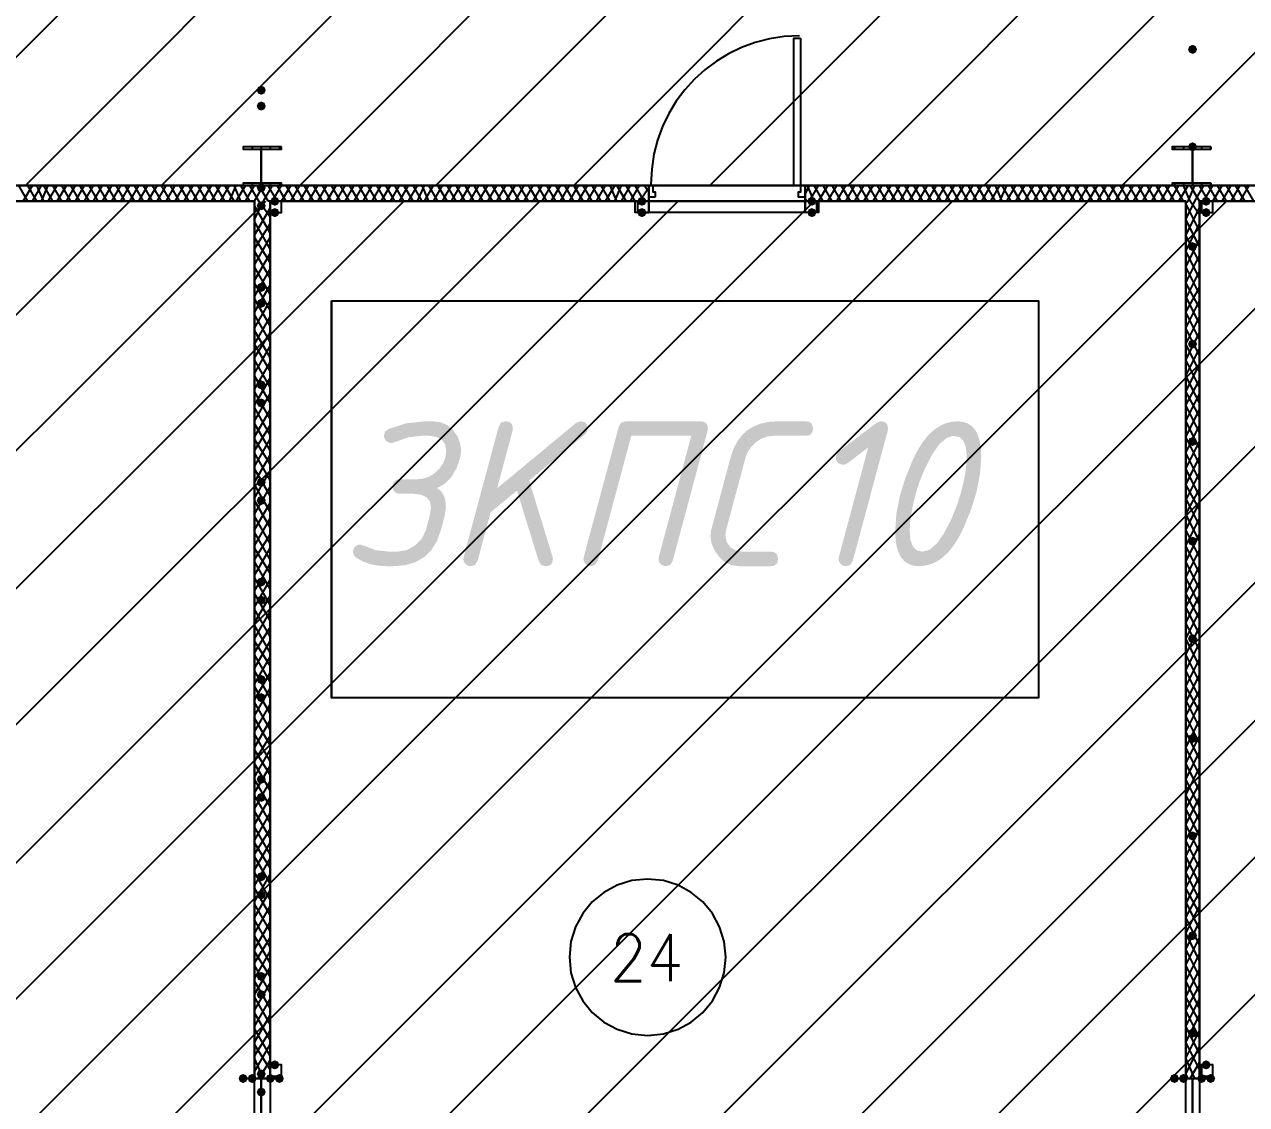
# Model space of a CAD drawing. Header units: millimetres. Extents: x 0 to 420, y 0 to 297.
# Drawn here: x 306.98 to 329.81, y 137.56 to 157.73 of the extents above; entities that cross this region are included whole.
import ezdxf

# ---------------------------------------------------------------- set-up
doc = ezdxf.new("R2010")
doc.units = ezdxf.units.MM
doc.layers.get('0').update_dxf_attribs({"linetype": 'CONTINUOUS'})
doc.styles.get("Standard").update_dxf_attribs({"font": 'STANDARD'})

msp = doc.modelspace()

# ---------------------------------------------------------------- hatches: boundary and pattern name
at = {"true_color": 0x000007}
for points in [[(328.887667, 157.268333), (328.862796, 157.208537), (328.803, 157.183667), (328.743204, 157.208537), (328.718333, 157.268333), (328.743204, 157.328129), (328.803, 157.353), (328.862796, 157.328129)], [(311.488667, 156.506333), (311.463796, 156.446537), (311.404, 156.421667), (311.344204, 156.446537), (311.319333, 156.506333), (311.344204, 156.566129), (311.404, 156.591), (311.463796, 156.566129)], [(311.488667, 156.21), (311.463796, 156.150204), (311.404, 156.125333), (311.344204, 156.150204), (311.319333, 156.21), (311.344204, 156.269796), (311.404, 156.294667), (311.463796, 156.269796)], [(328.887667, 155.448), (328.862796, 155.388204), (328.803, 155.363333), (328.743204, 155.388204), (328.718333, 155.448), (328.743204, 155.507796), (328.803, 155.532667), (328.862796, 155.507796)], [(311.488667, 154.686), (311.463796, 154.626204), (311.404, 154.601333), (311.344204, 154.626204), (311.319333, 154.686), (311.344204, 154.745796), (311.404, 154.770667), (311.463796, 154.745796)], [(311.488667, 154.347333), (311.463796, 154.287537), (311.404, 154.262667), (311.344204, 154.287537), (311.319333, 154.347333), (311.344204, 154.407129), (311.404, 154.432), (311.463796, 154.407129)], [(311.742667, 154.432), (311.717796, 154.372204), (311.658, 154.347333), (311.598204, 154.372204), (311.573333, 154.432), (311.598204, 154.491796), (311.658, 154.516667), (311.717796, 154.491796)], [(318.600667, 154.432), (318.575796, 154.372204), (318.516, 154.347333), (318.456204, 154.372204), (318.431333, 154.432), (318.456204, 154.491796), (318.516, 154.516667), (318.575796, 154.491796)], [(321.775667, 154.432), (321.750796, 154.372204), (321.691, 154.347333), (321.631204, 154.372204), (321.606333, 154.432), (321.631204, 154.491796), (321.691, 154.516667), (321.750796, 154.491796)], [(329.141667, 154.432), (329.116796, 154.372204), (329.057, 154.347333), (328.997204, 154.372204), (328.972333, 154.432), (328.997204, 154.491796), (329.057, 154.516667), (329.116796, 154.491796)], [(311.742667, 154.220333), (311.717796, 154.160537), (311.658, 154.135667), (311.598204, 154.160537), (311.573333, 154.220333), (311.598204, 154.280129), (311.658, 154.305), (311.717796, 154.280129)], [(318.600667, 154.220333), (318.575796, 154.160537), (318.516, 154.135667), (318.456204, 154.160537), (318.431333, 154.220333), (318.456204, 154.280129), (318.516, 154.305), (318.575796, 154.280129)], [(321.775667, 154.220333), (321.750796, 154.160537), (321.691, 154.135667), (321.631204, 154.160537), (321.606333, 154.220333), (321.631204, 154.280129), (321.691, 154.305), (321.750796, 154.280129)], [(329.141667, 154.220333), (329.116796, 154.160537), (329.057, 154.135667), (328.997204, 154.160537), (328.972333, 154.220333), (328.997204, 154.280129), (329.057, 154.305), (329.116796, 154.280129)], [(328.887667, 153.585333), (328.862796, 153.525537), (328.803, 153.500667), (328.743204, 153.525537), (328.718333, 153.585333), (328.743204, 153.645129), (328.803, 153.67), (328.862796, 153.645129)], [(311.488667, 152.823333), (311.463796, 152.763537), (311.404, 152.738667), (311.344204, 152.763537), (311.319333, 152.823333), (311.344204, 152.883129), (311.404, 152.908), (311.463796, 152.883129)], [(311.488667, 152.527), (311.463796, 152.467204), (311.404, 152.442333), (311.344204, 152.467204), (311.319333, 152.527), (311.344204, 152.586796), (311.404, 152.611667), (311.463796, 152.586796)], [(328.887667, 151.765), (328.862796, 151.705204), (328.803, 151.680333), (328.743204, 151.705204), (328.718333, 151.765), (328.743204, 151.824796), (328.803, 151.849667), (328.862796, 151.824796)], [(311.488667, 151.003), (311.463796, 150.943204), (311.404, 150.918333), (311.344204, 150.943204), (311.319333, 151.003), (311.344204, 151.062796), (311.404, 151.087667), (311.463796, 151.062796)], [(311.488667, 150.664333), (311.463796, 150.604537), (311.404, 150.579667), (311.344204, 150.604537), (311.319333, 150.664333), (311.344204, 150.724129), (311.404, 150.749), (311.463796, 150.724129)], [(313.89858, 149.932539), (313.832986, 149.916003), (313.780896, 149.926063), (313.737074, 149.956793), (313.707309, 150.001097), (313.697387, 150.051602), (313.715715, 150.125602), (313.77125, 150.172318), (314.108869, 150.284697), (314.466332, 150.322249), (314.605789, 150.322249), (314.752973, 150.304575), (314.879537, 150.251555), (314.985534, 150.163188), (315.071015, 150.039475), (315.121382, 149.909664), (315.138263, 149.774892), (315.122278, 149.645907), (315.051585, 149.443956), (314.95526, 149.281278), (314.833304, 149.157875), (314.685716, 149.073746), (314.759191, 149.023715), (314.811737, 148.948), (314.843303, 148.846551), (314.853836, 148.719315), (314.83289, 148.563321), (314.761232, 148.292674), (314.686207, 148.085865), (314.581881, 147.916883), (314.448306, 147.785728), (314.285533, 147.6924), (314.095433, 147.63535), (313.877634, 147.616333), (313.738728, 147.616333), (313.583371, 147.62616), (313.43804, 147.655676), (313.30263, 147.704932), (313.177039, 147.77398), (313.132391, 147.821592), (313.117508, 147.886979), (313.127086, 147.938105), (313.156093, 147.981788), (313.19957, 148.01183), (313.252556, 148.022027), (313.324214, 147.999427), (313.543322, 147.915091), (313.810386, 147.886979), (313.951497, 147.886979), (314.120582, 147.916401), (314.280572, 148.00494), (314.407903, 148.135578), (314.480664, 148.292674), (314.552322, 148.563321), (314.574921, 148.71711), (314.554044, 148.827163), (314.491412, 148.905901), (314.387026, 148.953219), (314.240885, 148.969015), (313.996697, 148.969015), (313.937458, 148.97749), (313.895273, 149.002915), (313.870038, 149.045289), (313.861649, 149.104614), (313.870038, 149.16362), (313.895273, 149.205831), (313.937458, 149.231195), (313.996697, 149.239662), (314.314748, 149.239662), (314.432157, 149.252185), (314.541297, 149.289822), (314.64217, 149.352678), (314.734774, 149.440855), (314.802918, 149.539247), (314.843363, 149.645907), (314.8599, 149.766624), (314.83935, 149.891147), (314.777769, 149.980219), (314.67526, 150.033739), (314.531927, 150.051602), (314.392469, 150.051602), (314.141804, 150.021836)], [(316.181972, 149.028546), (315.689737, 148.622852), (315.4461, 147.716654), (315.399316, 147.641275), (315.316564, 147.616333), (315.266197, 147.626255), (315.221204, 147.65602), (315.189716, 147.698877), (315.179312, 147.747522), (315.185375, 147.788312), (315.839668, 150.221927), (315.885143, 150.297099), (315.968652, 150.322249), (316.027658, 150.313886), (316.069869, 150.288831), (316.095233, 150.247137), (316.1037, 150.188854), (316.099841, 150.149718), (315.811004, 149.071541), (317.282749, 150.289176), (317.368739, 150.322249), (317.427745, 150.313774), (317.469956, 150.288349), (317.49532, 150.245974), (317.503787, 150.18665), (317.491453, 150.128772), (317.454728, 150.08247), (316.409073, 149.217062), (316.845636, 147.792722), (316.85225, 147.749727), (316.843775, 147.691212), (316.81835, 147.649543), (316.775976, 147.624618), (316.716651, 147.616333), (316.633969, 147.64038), (316.587667, 147.712795)], [(319.438359, 150.051602), (318.317187, 150.051602), (317.689904, 147.716654), (317.643119, 147.641275), (317.560368, 147.616333), (317.510001, 147.626255), (317.465008, 147.65602), (317.43352, 147.698877), (317.423116, 147.747522), (317.429179, 147.788312), (318.083471, 150.221927), (318.128947, 150.297099), (318.212456, 150.322249), (319.612543, 150.322249), (319.671548, 150.313886), (319.71376, 150.288831), (319.739124, 150.247137), (319.74759, 150.188854), (319.743732, 150.149718), (319.091644, 147.716654), (319.046169, 147.641275), (318.96266, 147.616333), (318.911879, 147.626255), (318.8673, 147.65602), (318.835811, 147.698877), (318.825407, 147.747522), (318.831471, 147.788312)], [(320.92369, 147.886979), (320.982696, 147.878505), (321.024907, 147.85308), (321.050272, 147.810705), (321.058738, 147.75138), (321.050272, 147.692142), (321.024907, 147.649957), (320.982696, 147.624722), (320.92369, 147.616333), (320.327275, 147.616333), (320.190135, 147.63504), (320.068135, 147.69116), (319.961328, 147.784695), (319.869766, 147.915643), (319.814232, 148.049243), (319.795904, 148.184084), (319.810235, 148.292674), (320.171281, 149.645907), (320.224509, 149.804425), (320.294073, 149.941807), (320.37998, 150.058053), (320.482236, 150.153163), (320.600847, 150.227138), (320.73582, 150.279977), (320.887162, 150.311681), (321.054879, 150.322249), (321.575227, 150.322249), (321.634551, 150.313774), (321.676926, 150.288349), (321.702351, 150.245974), (321.710825, 150.18665), (321.702351, 150.127411), (321.676926, 150.085226), (321.634551, 150.059991), (321.575227, 150.051602), (320.981016, 150.051602), (320.863091, 150.039001), (320.754054, 150.001235), (320.653905, 149.938353), (320.562644, 149.850408), (320.493604, 149.753119), (320.45185, 149.645907), (320.08915, 148.292674), (320.074819, 148.192353), (320.098038, 148.068329), (320.167974, 147.970764), (320.272912, 147.907788), (320.400587, 147.886979)], [(322.744306, 149.836077), (322.356801, 149.538972), (322.308088, 149.514994), (322.25648, 149.512513), (322.204735, 149.529119), (322.164978, 149.562674), (322.141758, 149.608838), (322.139622, 149.664097), (322.155814, 149.713225), (322.19309, 149.754497), (322.898095, 150.293585), (322.978021, 150.322249), (323.037345, 150.313886), (323.07972, 150.288831), (323.105145, 150.247137), (323.11362, 150.188854), (323.10921, 150.149718), (322.455469, 147.716654), (322.408753, 147.641275), (322.326484, 147.616333), (322.275635, 147.626255), (322.230573, 147.65602), (322.199085, 147.698877), (322.188681, 147.747522), (322.195295, 147.788312)], [(328.887667, 149.944667), (328.862796, 149.884871), (328.803, 149.86), (328.743204, 149.884871), (328.718333, 149.944667), (328.743204, 150.004462), (328.803, 150.029333), (328.862796, 150.004463)], [(311.488667, 149.182667), (311.463796, 149.122871), (311.404, 149.098), (311.344204, 149.122871), (311.319333, 149.182667), (311.344204, 149.242462), (311.404, 149.267333), (311.463796, 149.242463)], [(311.488667, 148.844), (311.463796, 148.784204), (311.404, 148.759333), (311.344204, 148.784204), (311.319333, 148.844), (311.344204, 148.903796), (311.404, 148.928667), (311.463796, 148.903796)], [(328.887667, 148.082), (328.862796, 148.022204), (328.803, 147.997333), (328.743204, 148.022204), (328.718333, 148.082), (328.743204, 148.141796), (328.803, 148.166667), (328.862796, 148.141796)], [(311.488667, 147.32), (311.463796, 147.260204), (311.404, 147.235333), (311.344204, 147.260204), (311.319333, 147.32), (311.344204, 147.379796), (311.404, 147.404667), (311.463796, 147.379796)], [(311.488667, 146.981333), (311.463796, 146.921537), (311.404, 146.896667), (311.344204, 146.921537), (311.319333, 146.981333), (311.344204, 147.041129), (311.404, 147.066), (311.463796, 147.041129)], [(328.887667, 146.261667), (328.862796, 146.201871), (328.803, 146.177), (328.743204, 146.201871), (328.718333, 146.261667), (328.743204, 146.321462), (328.803, 146.346333), (328.862796, 146.321463)], [(311.488667, 145.499667), (311.463796, 145.439871), (311.404, 145.415), (311.344204, 145.439871), (311.319333, 145.499667), (311.344204, 145.559462), (311.404, 145.584333), (311.463796, 145.559463)], [(311.488667, 145.161), (311.463796, 145.101204), (311.404, 145.076333), (311.344204, 145.101204), (311.319333, 145.161), (311.344204, 145.220796), (311.404, 145.245667), (311.463796, 145.220796)], [(328.887667, 144.399), (328.862796, 144.339204), (328.803, 144.314333), (328.743204, 144.339204), (328.718333, 144.399), (328.743204, 144.458796), (328.803, 144.483667), (328.862796, 144.458796)], [(311.488667, 143.637), (311.463796, 143.577204), (311.404, 143.552333), (311.344204, 143.577204), (311.319333, 143.637), (311.344204, 143.696796), (311.404, 143.721667), (311.463796, 143.696796)], [(311.488667, 143.298333), (311.463796, 143.238537), (311.404, 143.213667), (311.344204, 143.238537), (311.319333, 143.298333), (311.344204, 143.358129), (311.404, 143.383), (311.463796, 143.358129)], [(328.887667, 142.578667), (328.862796, 142.518871), (328.803, 142.494), (328.743204, 142.518871), (328.718333, 142.578667), (328.743204, 142.638462), (328.803, 142.663333), (328.862796, 142.638463)], [(311.488667, 141.816667), (311.463796, 141.756871), (311.404, 141.732), (311.344204, 141.756871), (311.319333, 141.816667), (311.344204, 141.876462), (311.404, 141.901333), (311.463796, 141.876463)], [(311.488667, 141.478), (311.463796, 141.418204), (311.404, 141.393333), (311.344204, 141.418204), (311.319333, 141.478), (311.344204, 141.537796), (311.404, 141.562667), (311.463796, 141.537796)], [(328.887667, 140.716), (328.862796, 140.656204), (328.803, 140.631333), (328.743204, 140.656204), (328.718333, 140.716), (328.743204, 140.775796), (328.803, 140.800667), (328.862796, 140.775796)], [(311.488667, 139.954), (311.463796, 139.894204), (311.404, 139.869333), (311.344204, 139.894204), (311.319333, 139.954), (311.344204, 140.013796), (311.404, 140.038667), (311.463796, 140.013796)], [(311.488667, 139.615333), (311.463796, 139.555537), (311.404, 139.530667), (311.344204, 139.555537), (311.319333, 139.615333), (311.344204, 139.675129), (311.404, 139.7), (311.463796, 139.675129)], [(328.887667, 138.895667), (328.862796, 138.835871), (328.803, 138.811), (328.743204, 138.835871), (328.718333, 138.895667), (328.743204, 138.955462), (328.803, 138.980333), (328.862796, 138.955463)], [(311.742667, 138.303), (311.717796, 138.243204), (311.658, 138.218333), (311.598204, 138.243204), (311.573333, 138.303), (311.598204, 138.362796), (311.658, 138.387667), (311.717796, 138.362796)], [(329.141667, 138.303), (329.116796, 138.243204), (329.057, 138.218333), (328.997204, 138.243204), (328.972333, 138.303), (328.997204, 138.362796), (329.057, 138.387667), (329.116796, 138.362796)], [(311.15, 138.049), (311.125129, 137.989204), (311.065333, 137.964333), (311.005538, 137.989204), (310.980667, 138.049), (311.005537, 138.108796), (311.065333, 138.133667), (311.125129, 138.108796)], [(311.319333, 138.049), (311.294462, 137.989204), (311.234667, 137.964333), (311.174871, 137.989204), (311.15, 138.049), (311.174871, 138.108796), (311.234667, 138.133667), (311.294462, 138.108796)], [(311.488667, 138.133667), (311.463796, 138.073871), (311.404, 138.049), (311.344204, 138.073871), (311.319333, 138.133667), (311.344204, 138.193462), (311.404, 138.218333), (311.463796, 138.193463)], [(311.658, 138.049), (311.633129, 137.989204), (311.573333, 137.964333), (311.513537, 137.989204), (311.488667, 138.049), (311.513537, 138.108796), (311.573333, 138.133667), (311.633129, 138.108796)], [(311.827333, 138.049), (311.802462, 137.989204), (311.742667, 137.964333), (311.682871, 137.989204), (311.658, 138.049), (311.682871, 138.108796), (311.742667, 138.133667), (311.802462, 138.108796)], [(328.549, 138.049), (328.524129, 137.989204), (328.464333, 137.964333), (328.404537, 137.989204), (328.379667, 138.049), (328.404537, 138.108796), (328.464333, 138.133667), (328.524129, 138.108796)], [(328.718333, 138.049), (328.693463, 137.989204), (328.633667, 137.964333), (328.573871, 137.989204), (328.549, 138.049), (328.573871, 138.108796), (328.633667, 138.133667), (328.693462, 138.108796)], [(329.057, 138.049), (329.032129, 137.989204), (328.972333, 137.964333), (328.912537, 137.989204), (328.887667, 138.049), (328.912537, 138.108796), (328.972333, 138.133667), (329.032129, 138.108796)], [(329.226333, 138.049), (329.201462, 137.989204), (329.141667, 137.964333), (329.081871, 137.989204), (329.057, 138.049), (329.081871, 138.108796), (329.141667, 138.133667), (329.201462, 138.108796)], [(311.488667, 137.795), (311.463796, 137.735204), (311.404, 137.710333), (311.344204, 137.735204), (311.319333, 137.795), (311.344204, 137.854796), (311.404, 137.879667), (311.463796, 137.854796)]]:
    msp.add_hatch(color=0, dxfattribs=at).paths.add_polyline_path(points, flags=0)
h = msp.add_hatch(color=0, dxfattribs=at)
h.paths.add_polyline_path([(324.471505, 148.969015), (324.520787, 149.16983), (324.556116, 149.352247), (324.57739, 149.516268), (324.584504, 149.661893), (324.569328, 149.832313), (324.52387, 149.954106), (324.448233, 150.027219), (324.34252, 150.051602), (324.209307, 150.01275), (324.074285, 149.896228), (323.937506, 149.702088), (323.799022, 149.430382), (323.700699, 149.18771), (323.630901, 148.969015), (323.581705, 148.7682), (323.546565, 148.585783), (323.525481, 148.421762), (323.518453, 148.276137), (323.533551, 148.105803), (323.57888, 147.9842), (323.654492, 147.911276), (323.760437, 147.886979), (323.893142, 147.925754), (324.027501, 148.042147), (324.163513, 148.23626), (324.301179, 148.508199), (324.399984, 148.750389)], flags=0)
h.paths.add_polyline_path([(324.512846, 148.305352), (324.429439, 148.143757), (324.340445, 148.003751), (324.245856, 147.885319), (324.145667, 147.78845), (324.039872, 147.713129), (323.928463, 147.659345), (323.811434, 147.627084), (323.688779, 147.616333), (323.585321, 147.626567), (323.495698, 147.657278), (323.4199, 147.708478), (323.357912, 147.780181), (323.309721, 147.8724), (323.275316, 147.985147), (323.254682, 148.118436), (323.247807, 148.272279), (323.269201, 148.591639), (323.333383, 148.924642), (323.440353, 149.271288), (323.590111, 149.631576), (323.673337, 149.793399), (323.762202, 149.933668), (323.856713, 150.052374), (323.956876, 150.149511), (324.062698, 150.225074), (324.174184, 150.279056), (324.291342, 150.311449), (324.414178, 150.322249), (324.517478, 150.311965), (324.607026, 150.281114), (324.682815, 150.229696), (324.744838, 150.157711), (324.79309, 150.065158), (324.827564, 149.952039), (324.848253, 149.818352), (324.85515, 149.664097), (324.833756, 149.343816), (324.769574, 149.010563), (324.662604, 148.664391)], flags=0)

# ---------------------------------------------------------------- linework, layer by layer
at = {"color": 0, "true_color": 0x000006}
msp.add_lwpolyline([(242.527667, 236.600999), (258.572001, 236.600999), (258.572001, 201.845333), (392.938, 201.845333), (392.938, 154.728333), (258.572001, 154.728333), (258.572001, 119.972666), (242.485334, 119.972666), (242.485334, 154.770666), (108.161668, 154.770666), (108.161668, 201.802999), (242.189001, 201.802999), (242.527667, 201.802999)], close=True, dxfattribs=at)
at = {"color": 0, "true_color": 0x000008}
msp.add_lwpolyline([(380.322667, 154.728333), (380.322667, 201.845333), (258.868333, 201.845333), (258.868333, 154.728333)], close=True, dxfattribs=at)
at = {"color": 0, "true_color": 0x000006}
for points in [[(304.419, 154.728333), (351.536, 201.845333)], [(307.001334, 154.728333), (354.076, 201.845333)], [(309.541334, 154.728333), (356.658334, 201.845333)], [(312.123667, 154.728333), (359.198334, 201.845333)], [(314.663667, 154.728333), (361.780667, 201.845333)], [(317.246, 154.728333), (364.320667, 201.845333)], [(319.786, 154.728333), (366.903, 201.845333)], [(322.368334, 154.728333), (369.443, 201.845333)], [(324.908334, 154.728333), (372.025334, 201.845333)], [(327.490667, 154.728333), (374.565334, 201.845333)]]:
    msp.add_lwpolyline(points, dxfattribs=at)
at = {"color": 0, "true_color": 0x000007}
for points in [[(321.458167, 157.522333), (321.174658, 157.508018), (320.89934, 157.466), (320.633605, 157.397674), (320.378849, 157.304432), (320.136463, 157.18767), (319.907843, 157.048781), (319.694381, 156.889158), (319.497472, 156.710195), (319.318509, 156.513286), (319.158886, 156.299824), (319.019996, 156.071204), (318.903234, 155.828818), (318.809993, 155.574061), (318.741667, 155.308327), (318.699649, 155.033009), (318.685333, 154.7495)], [(311.065333, 155.448), (311.065333, 155.405667)], [(311.234667, 155.448), (311.234667, 155.405667)], [(311.404, 155.448), (311.404, 154.728333)], [(311.573333, 155.448), (311.573333, 155.405667)], [(311.742667, 155.448), (311.742667, 155.405667)], [(328.464333, 155.448), (328.464333, 155.405667)], [(328.633667, 155.448), (328.633667, 155.405667)], [(328.803, 155.448), (328.803, 154.728333)], [(328.972333, 155.448), (328.972333, 155.405667)], [(329.141667, 155.448), (329.141667, 155.405667)], [(318.643, 154.728333), (304.165, 154.728333)], [(307.043667, 154.432), (306.874333, 154.728333)], [(306.959, 154.432), (307.128333, 154.728333)], [(307.213, 154.432), (307.043667, 154.728333)], [(307.128333, 154.432), (307.297667, 154.728333)], [(307.34, 154.432), (307.213, 154.728333)], [(307.297667, 154.432), (307.424667, 154.728333)], [(307.509333, 154.432), (307.34, 154.728333)], [(307.424667, 154.432), (307.594, 154.728333)], [(307.678667, 154.432), (307.509333, 154.728333)], [(307.594, 154.432), (307.763333, 154.728333)], [(307.848, 154.432), (307.678667, 154.728333)], [(307.763333, 154.432), (307.932667, 154.728333)], [(308.017333, 154.432), (307.848, 154.728333)], [(307.932667, 154.432), (308.102, 154.728333)], [(308.186667, 154.432), (308.017333, 154.728333)], [(308.102, 154.432), (308.271333, 154.728333)], [(308.356, 154.432), (308.186667, 154.728333)], [(308.271333, 154.432), (308.440667, 154.728333)], [(308.525333, 154.432), (308.356, 154.728333)], [(308.440667, 154.432), (308.61, 154.728333)], [(308.694667, 154.432), (308.525333, 154.728333)], [(308.61, 154.432), (308.779333, 154.728333)], [(308.864, 154.432), (308.694667, 154.728333)], [(308.779333, 154.432), (308.948667, 154.728333)], [(309.033333, 154.432), (308.864, 154.728333)], [(308.948667, 154.432), (309.118, 154.728333)], [(309.202667, 154.432), (309.033333, 154.728333)], [(309.118, 154.432), (309.287333, 154.728333)], [(309.372, 154.432), (309.202667, 154.728333)], [(309.287333, 154.432), (309.456667, 154.728333)], [(309.541333, 154.432), (309.372, 154.728333)], [(309.456667, 154.432), (309.626, 154.728333)], [(309.710667, 154.432), (309.541333, 154.728333)], [(309.626, 154.432), (309.795333, 154.728333)], [(309.88, 154.432), (309.710667, 154.728333)], [(309.795333, 154.432), (309.964667, 154.728333)], [(310.049333, 154.432), (309.88, 154.728333)], [(309.964667, 154.432), (310.134, 154.728333)], [(310.218667, 154.432), (310.049333, 154.728333)], [(310.134, 154.432), (310.303333, 154.728333)], [(310.388, 154.432), (310.218667, 154.728333)], [(310.303333, 154.432), (310.472667, 154.728333)], [(310.557333, 154.432), (310.388, 154.728333)], [(310.472667, 154.432), (310.642, 154.728333)], [(310.726667, 154.432), (310.557333, 154.728333)], [(310.642, 154.432), (310.811333, 154.728333)], [(310.896, 154.432), (310.726667, 154.728333)], [(310.811333, 154.432), (310.938333, 154.728333)], [(311.023, 154.432), (310.896, 154.728333)], [(310.938333, 154.432), (311.107667, 154.728333)], [(311.192333, 154.432), (311.023, 154.728333)], [(311.065333, 154.770667), (311.065333, 154.728333)], [(311.107667, 154.432), (311.277, 154.728333)], [(311.361667, 154.432), (311.192333, 154.728333)], [(311.234667, 154.770667), (311.234667, 154.728333)], [(311.277, 154.432), (311.446333, 154.728333)], [(311.531, 154.432), (311.361667, 154.728333)], [(311.446333, 154.432), (311.615667, 154.728333)], [(311.700333, 154.432), (311.531, 154.728333)], [(311.573333, 154.770667), (311.573333, 154.728333)], [(311.615667, 154.432), (311.785, 154.728333)], [(311.869667, 154.432), (311.700333, 154.728333)], [(311.742667, 154.770667), (311.742667, 154.728333)], [(311.785, 154.432), (311.954333, 154.728333)], [(312.039, 154.432), (311.869667, 154.728333)], [(311.954333, 154.432), (312.123667, 154.728333)], [(312.208333, 154.432), (312.039, 154.728333)], [(312.123667, 154.432), (312.293, 154.728333)], [(312.377667, 154.432), (312.208333, 154.728333)], [(312.293, 154.432), (312.462333, 154.728333)], [(312.547, 154.432), (312.377667, 154.728333)], [(312.462333, 154.432), (312.631667, 154.728333)], [(312.716333, 154.432), (312.547, 154.728333)], [(312.631667, 154.432), (312.801, 154.728333)], [(312.885667, 154.432), (312.716333, 154.728333)], [(312.801, 154.432), (312.970333, 154.728333)], [(313.055, 154.432), (312.885667, 154.728333)], [(312.970333, 154.432), (313.139667, 154.728333)], [(313.224333, 154.432), (313.055, 154.728333)], [(313.139667, 154.432), (313.309, 154.728333)], [(313.393667, 154.432), (313.224333, 154.728333)], [(313.309, 154.432), (313.478333, 154.728333)], [(313.563, 154.432), (313.393667, 154.728333)], [(313.478333, 154.432), (313.647667, 154.728333)], [(313.732333, 154.432), (313.563, 154.728333)], [(313.647667, 154.432), (313.817, 154.728333)], [(313.901667, 154.432), (313.732333, 154.728333)], [(313.817, 154.432), (313.986333, 154.728333)], [(314.071, 154.432), (313.901667, 154.728333)], [(313.986333, 154.432), (314.155667, 154.728333)], [(314.240333, 154.432), (314.071, 154.728333)], [(314.155667, 154.432), (314.325, 154.728333)], [(314.409667, 154.432), (314.240333, 154.728333)], [(314.325, 154.432), (314.452, 154.728333)], [(314.536667, 154.432), (314.409667, 154.728333)], [(314.452, 154.432), (314.621333, 154.728333)], [(314.706, 154.432), (314.536667, 154.728333)], [(314.621333, 154.432), (314.790667, 154.728333)], [(314.875333, 154.432), (314.706, 154.728333)], [(314.790667, 154.432), (314.96, 154.728333)], [(315.044667, 154.432), (314.875333, 154.728333)], [(314.96, 154.432), (315.129333, 154.728333)], [(315.214, 154.432), (315.044667, 154.728333)], [(315.129333, 154.432), (315.298667, 154.728333)], [(315.383333, 154.432), (315.214, 154.728333)], [(315.298667, 154.432), (315.468, 154.728333)], [(315.552667, 154.432), (315.383333, 154.728333)], [(315.468, 154.432), (315.637333, 154.728333)], [(315.722, 154.432), (315.552667, 154.728333)], [(315.637333, 154.432), (315.806667, 154.728333)], [(315.891333, 154.432), (315.722, 154.728333)], [(315.806667, 154.432), (315.976, 154.728333)], [(316.060667, 154.432), (315.891333, 154.728333)], [(315.976, 154.432), (316.145333, 154.728333)], [(316.23, 154.432), (316.060667, 154.728333)], [(316.145333, 154.432), (316.314667, 154.728333)], [(316.399333, 154.432), (316.23, 154.728333)], [(316.314667, 154.432), (316.484, 154.728333)], [(316.568667, 154.432), (316.399333, 154.728333)], [(316.484, 154.432), (316.653333, 154.728333)], [(316.738, 154.432), (316.568667, 154.728333)], [(316.653333, 154.432), (316.822667, 154.728333)], [(316.907333, 154.432), (316.738, 154.728333)], [(316.822667, 154.432), (316.992, 154.728333)], [(317.076667, 154.432), (316.907333, 154.728333)], [(316.992, 154.432), (317.161333, 154.728333)], [(317.246, 154.432), (317.076667, 154.728333)], [(317.161333, 154.432), (317.330667, 154.728333)], [(317.415333, 154.432), (317.246, 154.728333)], [(317.330667, 154.432), (317.5, 154.728333)], [(317.584667, 154.432), (317.415333, 154.728333)], [(317.5, 154.432), (317.669333, 154.728333)], [(317.754, 154.432), (317.584667, 154.728333)], [(317.669333, 154.432), (317.838667, 154.728333)], [(317.923333, 154.432), (317.754, 154.728333)], [(317.838667, 154.432), (318.008, 154.728333)], [(318.050333, 154.432), (317.923333, 154.728333)], [(318.008, 154.432), (318.135, 154.728333)], [(318.219667, 154.432), (318.050333, 154.728333)], [(318.135, 154.432), (318.304333, 154.728333)], [(318.389, 154.432), (318.219667, 154.728333)], [(318.304333, 154.432), (318.473667, 154.728333)], [(318.558333, 154.432), (318.389, 154.728333)], [(318.473667, 154.432), (318.643, 154.686)], [(318.643, 154.601333), (318.558333, 154.728333)], [(318.643, 154.728333), (318.643, 154.516667), (318.643, 154.432)], [(318.643, 154.432), (318.643, 154.516667), (318.643, 154.728333), (318.643, 154.516667)], [(321.564, 154.559), (321.648667, 154.728333)], [(321.564, 154.728333), (321.564, 154.516667), (321.564, 154.432)], [(321.564, 154.432), (321.564, 154.516667), (321.564, 154.728333), (321.564, 154.516667)], [(336.042, 154.728333), (321.564, 154.728333)], [(321.733333, 154.432), (321.606333, 154.728333)], [(321.648667, 154.432), (321.818, 154.728333)], [(321.902667, 154.432), (321.733333, 154.728333)], [(321.818, 154.432), (321.987333, 154.728333)], [(322.072, 154.432), (321.902667, 154.728333)], [(321.987333, 154.432), (322.156667, 154.728333)], [(322.241333, 154.432), (322.072, 154.728333)], [(322.156667, 154.432), (322.326, 154.728333)], [(322.410667, 154.432), (322.241333, 154.728333)], [(322.326, 154.432), (322.495333, 154.728333)], [(322.58, 154.432), (322.410667, 154.728333)], [(322.495333, 154.432), (322.664667, 154.728333)], [(322.749333, 154.432), (322.58, 154.728333)], [(322.664667, 154.432), (322.834, 154.728333)], [(322.918667, 154.432), (322.749333, 154.728333)], [(322.834, 154.432), (323.003333, 154.728333)], [(323.088, 154.432), (322.918667, 154.728333)], [(323.003333, 154.432), (323.172667, 154.728333)], [(323.257333, 154.432), (323.088, 154.728333)], [(323.172667, 154.432), (323.342, 154.728333)], [(323.426667, 154.432), (323.257333, 154.728333)], [(323.342, 154.432), (323.511333, 154.728333)], [(323.596, 154.432), (323.426667, 154.728333)], [(323.511333, 154.432), (323.680667, 154.728333)], [(323.765333, 154.432), (323.596, 154.728333)], [(323.680667, 154.432), (323.85, 154.728333)], [(323.934667, 154.432), (323.765333, 154.728333)], [(323.85, 154.432), (324.019333, 154.728333)], [(324.104, 154.432), (323.934667, 154.728333)], [(324.019333, 154.432), (324.188667, 154.728333)], [(324.273333, 154.432), (324.104, 154.728333)], [(324.188667, 154.432), (324.358, 154.728333)], [(324.442667, 154.432), (324.273333, 154.728333)], [(324.358, 154.432), (324.527333, 154.728333)], [(324.612, 154.432), (324.442667, 154.728333)], [(324.527333, 154.432), (324.696667, 154.728333)], [(324.781333, 154.432), (324.612, 154.728333)], [(324.696667, 154.432), (324.866, 154.728333)], [(324.950667, 154.432), (324.781333, 154.728333)], [(324.866, 154.432), (325.035333, 154.728333)], [(325.12, 154.432), (324.950667, 154.728333)], [(325.035333, 154.432), (325.204667, 154.728333)], [(325.247, 154.432), (325.12, 154.728333)], [(325.204667, 154.432), (325.331667, 154.728333)], [(325.416333, 154.432), (325.247, 154.728333)], [(325.331667, 154.432), (325.501, 154.728333)], [(325.585667, 154.432), (325.416333, 154.728333)], [(325.501, 154.432), (325.670333, 154.728333)], [(325.755, 154.432), (325.585667, 154.728333)], [(325.670333, 154.432), (325.839667, 154.728333)], [(325.924333, 154.432), (325.755, 154.728333)], [(325.839667, 154.432), (326.009, 154.728333)], [(326.093667, 154.432), (325.924333, 154.728333)], [(326.009, 154.432), (326.178333, 154.728333)], [(326.263, 154.432), (326.093667, 154.728333)], [(326.178333, 154.432), (326.347667, 154.728333)], [(326.432333, 154.432), (326.263, 154.728333)], [(326.347667, 154.432), (326.517, 154.728333)], [(326.601667, 154.432), (326.432333, 154.728333)], [(326.517, 154.432), (326.686333, 154.728333)], [(326.771, 154.432), (326.601667, 154.728333)], [(326.686333, 154.432), (326.855667, 154.728333)], [(326.940333, 154.432), (326.771, 154.728333)], [(326.855667, 154.432), (327.025, 154.728333)], [(327.109667, 154.432), (326.940333, 154.728333)], [(327.025, 154.432), (327.194333, 154.728333)], [(327.279, 154.432), (327.109667, 154.728333)], [(327.194333, 154.432), (327.363667, 154.728333)], [(327.448333, 154.432), (327.279, 154.728333)], [(327.363667, 154.432), (327.533, 154.728333)], [(327.617667, 154.432), (327.448333, 154.728333)], [(327.533, 154.432), (327.702333, 154.728333)], [(327.787, 154.432), (327.617667, 154.728333)], [(327.702333, 154.432), (327.871667, 154.728333)], [(327.956333, 154.432), (327.787, 154.728333)], [(327.871667, 154.432), (328.041, 154.728333)], [(328.125667, 154.432), (327.956333, 154.728333)], [(328.041, 154.432), (328.210333, 154.728333)], [(328.295, 154.432), (328.125667, 154.728333)], [(328.210333, 154.432), (328.379667, 154.728333)], [(328.464333, 154.432), (328.295, 154.728333)], [(328.379667, 154.432), (328.549, 154.728333)], [(328.464333, 154.770667), (328.464333, 154.728333)], [(328.633667, 154.432), (328.464333, 154.728333)], [(328.549, 154.432), (328.718333, 154.728333)], [(328.633667, 154.770667), (328.633667, 154.728333)], [(328.760667, 154.432), (328.633667, 154.728333)], [(328.718333, 154.432), (328.845333, 154.728333)], [(328.93, 154.432), (328.760667, 154.728333)], [(328.845333, 154.432), (329.014667, 154.728333)], [(329.099333, 154.432), (328.93, 154.728333)], [(328.972333, 154.770667), (328.972333, 154.728333)], [(329.014667, 154.432), (329.184, 154.728333)], [(329.268667, 154.432), (329.099333, 154.728333)], [(329.141667, 154.770667), (329.141667, 154.728333)], [(329.184, 154.432), (329.353333, 154.728333)], [(329.438, 154.432), (329.268667, 154.728333)], [(329.353333, 154.432), (329.522667, 154.728333)], [(329.607333, 154.432), (329.438, 154.728333)], [(329.522667, 154.432), (329.692, 154.728333)], [(329.776667, 154.432), (329.607333, 154.728333)], [(329.692, 154.432), (329.861333, 154.728333)], [(329.946, 154.432), (329.776667, 154.728333)], [(304.165, 154.432), (311.277, 154.432)], [(311.277, 154.389667), (311.277, 154.432)], [(311.277, 154.093333), (311.446333, 154.432)], [(311.277, 154.432), (311.277, 138.049), (311.573333, 138.049), (311.573333, 154.432)], [(311.573333, 153.839333), (311.277, 154.347333)], [(311.573333, 154.135667), (311.361667, 154.432)], [(311.573333, 154.432), (311.531, 154.432)], [(311.573333, 154.432), (318.643, 154.432)], [(318.643, 154.347333), (318.643, 154.432), (320.124667, 154.432)], [(320.124667, 154.220333), (318.643, 154.220333), (318.643, 154.347333)], [(320.124667, 154.432), (321.564, 154.432), (321.564, 154.347333)], [(321.564, 154.347333), (321.564, 154.220333), (320.124667, 154.220333)], [(321.606333, 154.432), (321.564, 154.474333)], [(321.564, 154.432), (328.676, 154.432)], [(328.676, 154.389667), (328.718333, 154.432)], [(328.676, 154.093333), (328.845333, 154.432)], [(328.676, 154.432), (328.676, 138.049), (328.93, 138.049), (328.93, 154.432)], [(328.93, 153.881667), (328.676, 154.389667)], [(328.93, 154.178), (328.760667, 154.432)], [(328.93, 154.432), (336.042, 154.432)], [(311.277, 153.797), (311.573333, 154.305)], [(328.676, 153.797), (328.93, 154.305)], [(311.573333, 153.543), (311.277, 154.051)], [(311.277, 153.543), (311.573333, 154.008667)], [(328.93, 153.585333), (328.676, 154.093333)], [(328.676, 153.500667), (328.93, 154.008667)], [(311.277, 153.246667), (311.573333, 153.754667)], [(311.573333, 153.289), (311.277, 153.754667)], [(328.93, 153.289), (328.676, 153.797)], [(328.676, 153.204333), (328.93, 153.712333)], [(311.573333, 152.992667), (311.277, 153.500667)], [(311.277, 152.950333), (311.573333, 153.458333)], [(328.93, 152.992667), (328.676, 153.500667)], [(311.573333, 152.696333), (311.277, 153.204333)], [(328.676, 152.908), (328.93, 153.416)], [(328.93, 152.696333), (328.676, 153.204333)], [(311.277, 152.654), (311.573333, 153.162)], [(328.676, 152.611667), (328.93, 153.119667)], [(311.573333, 152.4), (311.277, 152.908)], [(311.277, 152.357667), (311.573333, 152.865667)], [(328.93, 152.442333), (328.676, 152.908)], [(328.676, 152.357667), (328.93, 152.823333)], [(311.573333, 152.103667), (311.277, 152.611667)], [(311.277, 152.061333), (311.573333, 152.569333)], [(312.716334, 152.569333), (312.716334, 145.160999)], [(328.93, 152.146), (328.676, 152.654)], [(328.676, 152.061333), (328.93, 152.569333)], [(311.573333, 151.807333), (311.277, 152.315333)], [(328.93, 151.849667), (328.676, 152.357667)], [(311.277, 151.765), (311.573333, 152.273)], [(328.676, 151.765), (328.93, 152.273)], [(328.93, 151.553333), (328.676, 152.061333)], [(311.573333, 151.511), (311.277, 152.019)], [(311.277, 151.511), (311.573333, 151.976667)], [(328.676, 151.468667), (328.93, 151.976667)], [(311.573333, 151.257), (311.277, 151.765)], [(311.277, 151.214667), (311.573333, 151.722667)], [(328.93, 151.257), (328.676, 151.765)], [(328.676, 151.172333), (328.93, 151.680333)], [(311.573333, 150.960667), (311.277, 151.468667)], [(311.277, 150.918333), (311.573333, 151.426333)], [(328.93, 150.960667), (328.676, 151.468667)], [(328.676, 150.876), (328.93, 151.384)], [(311.573333, 150.664333), (311.277, 151.172333)], [(328.93, 150.664333), (328.676, 151.172333)], [(311.277, 150.622), (311.573333, 151.13)], [(328.676, 150.622), (328.93, 151.087667)], [(311.573333, 150.368), (311.277, 150.876)], [(311.277, 150.325667), (311.573333, 150.833667)], [(328.93, 150.410333), (328.676, 150.876)], [(328.676, 150.325667), (328.93, 150.833667)], [(311.573333, 150.071667), (311.277, 150.579667)], [(311.277, 150.029333), (311.573333, 150.537333)], [(328.93, 150.114), (328.676, 150.622)], [(328.676, 150.029333), (328.93, 150.537333)], [(311.573333, 149.775333), (311.277, 150.283333)], [(311.277, 149.775333), (311.573333, 150.241)], [(328.93, 149.817667), (328.676, 150.325667)], [(328.676, 149.733), (328.93, 150.241)], [(328.93, 149.521333), (328.676, 150.029333)], [(311.277, 149.479), (311.573333, 149.987)], [(311.573333, 149.521333), (311.277, 149.987)], [(328.676, 149.436667), (328.93, 149.944667)], [(311.573333, 149.225), (311.277, 149.733)], [(311.277, 149.182667), (311.573333, 149.690667)], [(328.93, 149.225), (328.676, 149.733)], [(328.676, 149.140333), (328.93, 149.648333)], [(311.573333, 148.928667), (311.277, 149.436667)], [(311.277, 148.886333), (311.573333, 149.394333)], [(328.93, 148.928667), (328.676, 149.436667)], [(328.676, 148.844), (328.93, 149.352)], [(311.573333, 148.632333), (311.277, 149.140333)], [(311.277, 148.59), (311.573333, 149.098)], [(328.93, 148.674667), (328.676, 149.140333)], [(328.676, 148.59), (328.93, 149.055667)], [(328.93, 148.378333), (328.676, 148.886333)], [(311.573333, 148.336), (311.277, 148.844)], [(311.277, 148.293667), (311.573333, 148.801667)], [(328.676, 148.293667), (328.93, 148.801667)], [(311.573333, 148.039667), (311.277, 148.547667)], [(311.277, 147.997333), (311.573333, 148.505333)], [(328.93, 148.082), (328.676, 148.59)], [(328.676, 147.997333), (328.93, 148.505333)], [(311.573333, 147.743333), (311.277, 148.251333)], [(311.277, 147.743333), (311.573333, 148.209)], [(328.93, 147.785667), (328.676, 148.293667)], [(328.676, 147.701), (328.93, 148.209)], [(311.277, 147.447), (311.573333, 147.955)], [(311.573333, 147.489333), (311.277, 147.955)], [(328.93, 147.489333), (328.676, 147.997333)], [(328.676, 147.404667), (328.93, 147.912667)], [(311.573333, 147.193), (311.277, 147.701)], [(311.277, 147.150667), (311.573333, 147.658667)], [(328.93, 147.193), (328.676, 147.701)], [(328.676, 147.108333), (328.93, 147.616333)], [(311.573333, 146.896667), (311.277, 147.404667)], [(311.277, 146.854333), (311.573333, 147.362333)], [(328.93, 146.896667), (328.676, 147.404667)], [(328.676, 146.854333), (328.93, 147.32)], [(311.573333, 146.600333), (311.277, 147.108333)], [(311.277, 146.558), (311.573333, 147.066)], [(328.93, 146.642667), (328.676, 147.108333)], [(328.676, 146.558), (328.93, 147.066)], [(311.573333, 146.304), (311.277, 146.812)], [(328.93, 146.346333), (328.676, 146.854333)], [(311.277, 146.261667), (311.573333, 146.769667)], [(328.676, 146.261667), (328.93, 146.769667)], [(311.573333, 146.007667), (311.277, 146.515667)], [(311.277, 146.007667), (311.573333, 146.473333)], [(328.93, 146.05), (328.676, 146.558)], [(328.676, 145.965333), (328.93, 146.473333)], [(311.277, 145.711333), (311.573333, 146.219333)], [(311.573333, 145.753667), (311.277, 146.219333)], [(328.93, 145.753667), (328.676, 146.261667)], [(328.676, 145.669), (328.93, 146.177)], [(311.573333, 145.457333), (311.277, 145.965333)], [(311.277, 145.415), (311.573333, 145.923)], [(328.93, 145.457333), (328.676, 145.965333)], [(311.573333, 145.161), (311.277, 145.669)], [(328.676, 145.372667), (328.93, 145.880667)], [(328.93, 145.161), (328.676, 145.669)], [(311.277, 145.118667), (311.573333, 145.626667)], [(328.676, 145.076333), (328.93, 145.584333)], [(311.573333, 144.864667), (311.277, 145.372667)], [(311.277, 144.822333), (311.573333, 145.330333)], [(328.93, 144.907), (328.676, 145.372667)], [(328.676, 144.822333), (328.93, 145.288)], [(311.573333, 144.568333), (311.277, 145.076333)], [(311.277, 144.526), (311.573333, 145.034)], [(328.93, 144.610667), (328.676, 145.118667)], [(328.676, 144.526), (328.93, 145.034)], [(311.573333, 144.272), (311.277, 144.78)], [(328.93, 144.314333), (328.676, 144.822333)], [(311.277, 144.229667), (311.573333, 144.737667)], [(328.676, 144.229667), (328.93, 144.737667)], [(328.93, 144.018), (328.676, 144.526)], [(311.573333, 143.975667), (311.277, 144.483667)], [(311.277, 143.975667), (311.573333, 144.441333)], [(328.676, 143.933333), (328.93, 144.441333)], [(311.277, 143.679333), (311.573333, 144.187333)], [(311.573333, 143.721667), (311.277, 144.187333)], [(328.93, 143.721667), (328.676, 144.229667)], [(328.676, 143.637), (328.93, 144.145)], [(311.573333, 143.425333), (311.277, 143.933333)], [(311.277, 143.383), (311.573333, 143.891)], [(328.93, 143.425333), (328.676, 143.933333)], [(328.676, 143.340667), (328.93, 143.848667)], [(311.573333, 143.129), (311.277, 143.637)], [(328.93, 143.129), (328.676, 143.637)], [(311.277, 143.086667), (311.573333, 143.594667)], [(328.676, 143.086667), (328.93, 143.552333)], [(311.573333, 142.832667), (311.277, 143.340667)], [(311.277, 142.790333), (311.573333, 143.298333)], [(328.93, 142.875), (328.676, 143.340667)], [(328.676, 142.790333), (328.93, 143.298333)], [(311.573333, 142.536333), (311.277, 143.044333)], [(311.277, 142.494), (311.573333, 143.002)], [(328.93, 142.578667), (328.676, 143.086667)], [(328.676, 142.494), (328.93, 143.002)], [(311.573333, 142.24), (311.277, 142.748)], [(311.277, 142.24), (311.573333, 142.705667)], [(328.93, 142.282333), (328.676, 142.790333)], [(328.676, 142.197667), (328.93, 142.705667)], [(328.93, 141.986), (328.676, 142.494)], [(311.277, 141.943667), (311.573333, 142.451667)], [(311.573333, 141.986), (311.277, 142.451667)], [(328.676, 141.901333), (328.93, 142.409333)], [(311.573333, 141.689667), (311.277, 142.197667)], [(311.277, 141.647333), (311.573333, 142.155333)], [(328.93, 141.689667), (328.676, 142.197667)], [(328.676, 141.605), (328.93, 142.113)], [(311.573333, 141.393333), (311.277, 141.901333)], [(311.277, 141.351), (311.573333, 141.859)], [(328.93, 141.393333), (328.676, 141.901333)], [(328.676, 141.308667), (328.93, 141.816667)], [(311.573333, 141.097), (311.277, 141.605)], [(311.277, 141.054667), (311.573333, 141.562667)], [(320.082333, 140.313833), (320.052661, 140.608177), (319.967561, 140.882329), (319.832905, 141.130416), (319.654566, 141.346566), (319.438416, 141.524905), (319.190329, 141.659561), (318.916177, 141.744661), (318.621833, 141.774333), (318.32749, 141.744661), (318.053338, 141.659561), (317.805251, 141.524905), (317.589101, 141.346566), (317.410762, 141.130416), (317.276106, 140.882329), (317.191005, 140.608177), (317.161333, 140.313833)], [(328.93, 141.139333), (328.676, 141.605)], [(328.676, 141.054667), (328.93, 141.520333)], [(328.93, 140.843), (328.676, 141.351)], [(311.573333, 140.800667), (311.277, 141.308667)], [(311.277, 140.758333), (311.573333, 141.266333)], [(328.676, 140.758333), (328.93, 141.266333)], [(311.573333, 140.504333), (311.277, 141.012333)], [(311.277, 140.462), (311.573333, 140.97)], [(328.93, 140.546667), (328.676, 141.054667)], [(328.676, 140.462), (328.93, 140.97)], [(311.573333, 140.208), (311.277, 140.716)], [(311.277, 140.208), (311.573333, 140.673667)], [(328.93, 140.250333), (328.676, 140.758333)], [(328.676, 140.165667), (328.93, 140.673667)], [(311.277, 139.911667), (311.573333, 140.419667)], [(311.573333, 139.954), (311.277, 140.419667)], [(328.93, 139.954), (328.676, 140.462)], [(317.161333, 140.313833), (317.191005, 140.01949), (317.276106, 139.745338), (317.410762, 139.497251), (317.589101, 139.281101), (317.805251, 139.102762), (318.053338, 138.968106), (318.32749, 138.883005), (318.621833, 138.853333), (318.916177, 138.883005), (319.190329, 138.968106), (319.438416, 139.102762), (319.654566, 139.281101), (319.832905, 139.497251), (319.967561, 139.745338), (320.052661, 140.01949), (320.082333, 140.313833)], [(328.676, 139.869333), (328.93, 140.377333)], [(311.573333, 139.657667), (311.277, 140.165667)], [(311.277, 139.615333), (311.573333, 140.123333)], [(328.93, 139.657667), (328.676, 140.165667)], [(328.676, 139.573), (328.93, 140.081)], [(311.573333, 139.361333), (311.277, 139.869333)], [(311.277, 139.319), (311.573333, 139.827)], [(328.93, 139.361333), (328.676, 139.869333)], [(328.676, 139.319), (328.93, 139.784667)], [(311.573333, 139.065), (311.277, 139.573)], [(311.277, 139.022667), (311.573333, 139.530667)], [(328.93, 139.107333), (328.676, 139.573)], [(328.676, 139.022667), (328.93, 139.530667)], [(311.573333, 138.768667), (311.277, 139.276667)], [(328.93, 138.811), (328.676, 139.319)], [(311.277, 138.726333), (311.573333, 139.234333)], [(328.676, 138.726333), (328.93, 139.234333)], [(311.573333, 138.472333), (311.277, 138.980333)], [(311.277, 138.472333), (311.573333, 138.938)], [(328.93, 138.514667), (328.676, 139.022667)], [(328.676, 138.43), (328.93, 138.938)], [(311.277, 138.176), (311.573333, 138.684)], [(311.573333, 138.218333), (311.277, 138.684)], [(328.93, 138.218333), (328.676, 138.726333)], [(328.676, 138.133667), (328.93, 138.641667)], [(311.446333, 138.049), (311.277, 138.43)], [(311.361667, 138.049), (311.573333, 138.387667)], [(328.845333, 138.049), (328.676, 138.43)], [(311.277, 138.049), (311.277, 138.133667)], [(328.718333, 138.049), (328.676, 138.133667)], [(328.760667, 138.049), (328.93, 138.345333)], [(311.404, 137.329333), (311.404, 138.049)], [(311.531, 138.049), (311.573333, 138.091333)], [(311.658, 138.091333), (311.658, 138.049)], [(328.803, 137.329333), (328.803, 138.049)], [(329.057, 138.091333), (329.057, 138.049)]]:
    msp.add_lwpolyline(points, dxfattribs=at)
for points in [[(321.479333, 157.48), (321.479333, 154.728333), (321.352333, 154.728333), (321.352333, 157.48)], [(311.785, 155.448), (311.065333, 155.448), (311.065333, 155.405667), (311.404, 155.405667), (311.404, 154.770667), (311.065333, 154.770667), (311.065333, 154.728333), (311.785, 154.728333), (311.785, 154.770667), (311.404, 154.770667), (311.404, 155.405667), (311.785, 155.405667)], [(329.141667, 155.448), (328.422, 155.448), (328.422, 155.405667), (328.803, 155.405667), (328.803, 154.770667), (328.422, 154.770667), (328.422, 154.728333), (329.141667, 154.728333), (329.141667, 154.770667), (328.803, 154.770667), (328.803, 155.405667), (329.141667, 155.405667)], [(318.77, 154.516667), (318.77, 154.601333), (318.727667, 154.601333), (318.727667, 154.728333), (318.643, 154.728333), (318.643, 154.516667)], [(321.564, 154.516667), (321.564, 154.728333), (321.479333, 154.728333), (321.479333, 154.601333), (321.437, 154.601333), (321.437, 154.516667)], [(311.785, 154.432), (311.573333, 154.432), (311.573333, 154.220333), (311.785, 154.220333), (311.785, 154.432), (311.573333, 154.432), (311.573333, 154.220333), (311.785, 154.220333)], [(318.389, 154.432), (318.643, 154.432), (318.643, 154.220333), (318.389, 154.220333)], [(318.431333, 154.432), (318.431333, 154.220333), (318.643, 154.220333), (318.643, 154.432)], [(321.564, 154.432), (321.775667, 154.432), (321.775667, 154.220333), (321.564, 154.220333), (321.564, 154.432), (321.818, 154.432), (321.818, 154.220333), (321.564, 154.220333)], [(329.184, 154.432), (328.972333, 154.432), (328.972333, 154.220333), (329.184, 154.220333), (329.184, 154.432), (328.93, 154.432), (328.93, 154.220333), (329.184, 154.220333)], [(312.716334, 152.569333), (325.924334, 152.569333), (325.924334, 145.160999), (312.716334, 145.160999)], [(311.785, 138.303), (311.573333, 138.303), (311.573333, 138.091333), (311.785, 138.091333), (311.785, 138.303), (311.573333, 138.303), (311.573333, 138.049), (311.785, 138.049)], [(329.184, 138.303), (328.972333, 138.303), (328.972333, 138.091333), (329.184, 138.091333), (329.184, 138.303), (328.93, 138.303), (328.93, 138.049), (329.184, 138.049)], [(311.785, 137.329333), (311.065333, 137.329333), (311.065333, 137.371667), (311.404, 137.371667), (311.404, 138.049), (311.065333, 138.049), (311.785, 138.049), (311.404, 138.049), (311.404, 137.371667), (311.785, 137.371667)], [(329.141667, 137.329333), (328.422, 137.329333), (328.422, 137.371667), (328.803, 137.371667), (328.803, 138.049), (328.422, 138.049), (329.141667, 138.049), (328.803, 138.049), (328.803, 137.371667), (329.141667, 137.371667)]]:
    msp.add_lwpolyline(points, close=True, dxfattribs=at)
at = {"color": 0, "true_color": 0x000004}
for points in [[(274.447001, 119.972666), (308.948667, 154.431999)], [(276.987001, 119.972666), (311.488667, 154.431999)], [(279.569334, 119.972666), (314.071, 154.431999)], [(282.109334, 119.972666), (316.611, 154.431999)], [(284.691667, 119.972666), (319.193334, 154.431999)], [(287.231667, 119.972666), (321.733334, 154.431999)], [(289.814001, 119.972666), (324.315667, 154.431999)], [(292.354001, 119.972666), (326.855667, 154.431999)], [(294.936334, 119.972666), (329.438, 154.431999)], [(297.476334, 119.972666), (331.978, 154.431999)], [(300.058667, 119.972666), (334.560334, 154.431999)], [(302.598667, 119.972666), (337.100334, 154.431999)], [(305.181, 119.972666), (339.682667, 154.431999)], [(307.763334, 119.972666), (342.222667, 154.431999)], [(310.303334, 119.972666), (344.805, 154.431999)]]:
    msp.add_lwpolyline(points, dxfattribs=at)
at = {"color": 0, "true_color": 0x00002b}
for points in [[(311.277, 154.432), (294.174333, 154.432), (294.174333, 119.972667), (311.277, 119.972667)], [(311.573333, 119.972667), (328.676, 119.972667), (328.676, 154.432), (311.573333, 154.432)], [(328.93, 119.972667), (346.032667, 119.972667), (346.032667, 154.432), (328.93, 154.432)]]:
    msp.add_lwpolyline(points, close=True, dxfattribs=at)

# ---------------------------------------------------------------- texts
at = {"color": 0, "true_color": 0x000007, "insert": (317.923333, 140.741367), "char_height": 0.872032, "width": 1.16270936, "attachment_point": 1}
msp.add_mtext('24', dxfattribs=at)

doc.saveas('drawing.dxf')
